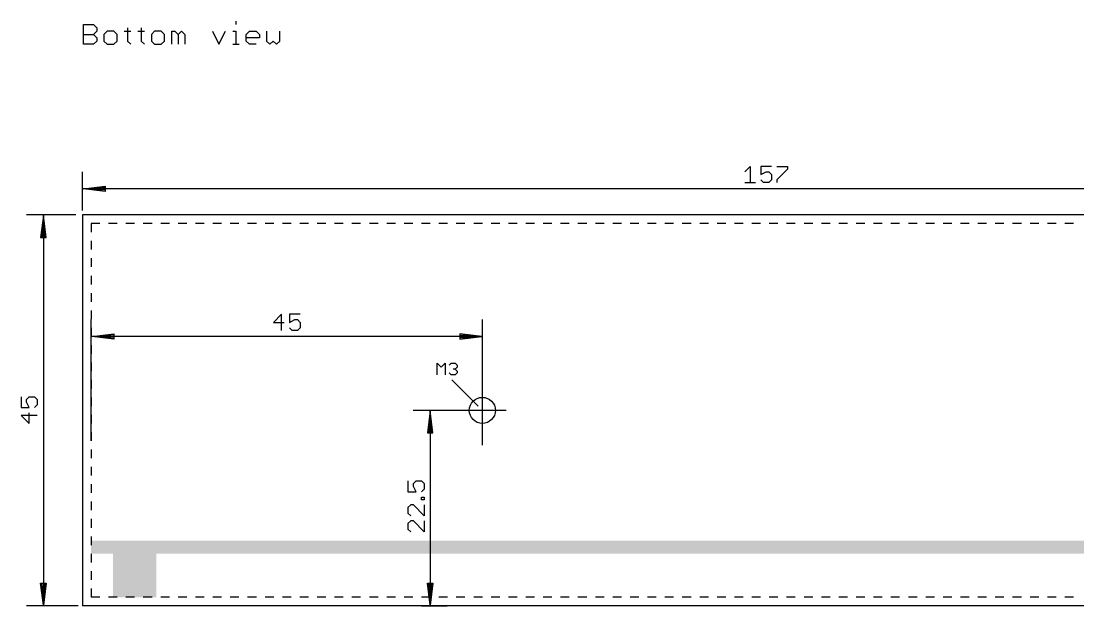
# Model space of a CAD drawing. Extents: x -62 to 290, y -289 to 164.
# Drawn here: x -7.1 to 114.5, y -175 to -107.7 of the extents above; entities that cross this region are included whole.
import ezdxf

# ---------------------------------------------------------------- set-up
doc = ezdxf.new("R2010")
doc.units = 0
for name, color, linetype in [('115', 5, 'CONTINUOUS'), ('28', 3, 'CONTINUOUS'), ('47', 7, 'CONTINUOUS'), ('51', 53, 'CONTINUOUS')]:
    doc.layers.add(name, color=color, linetype=linetype)

# ---------------------------------------------------------------- blocks, each defined once
blk = doc.blocks.new('RECT')
blk.add_solid([(-0.5, -0.5), (0.5, -0.5), (-0.5, 0.5), (0.5, 0.5)])

msp = doc.modelspace()

# ---------------------------------------------------------------- linework, layer by layer
at = {"layer": '47'}
for p, q in [((0, -129.5), (0, -125.05)), ((76.1841, -125.061), (76.8005, -124.4446)), ((76.8005, -124.4446), (76.8005, -126.2938)), ((79.2584, -124.4446), (78.0256, -124.4446)), ((78.0256, -124.4446), (78.0256, -125.3692)), ((78.0256, -125.3692), (78.642, -125.061)), ((78.642, -125.061), (78.9502, -125.061)), ((78.9502, -125.061), (79.2584, -125.3692)), ((79.8672, -124.4446), (81.1, -124.4446)), ((81.1, -124.7528), (79.8672, -125.9856)), ((81.1, -124.4446), (81.1, -124.7528)), ((76.1841, -126.2938), (77.4168, -126.2938)), ((78.3338, -126.2938), (78.0256, -125.9856)), ((78.9502, -126.2938), (78.3338, -126.2938)), ((79.2584, -125.9856), (78.9502, -126.2938)), ((79.2584, -125.3692), (79.2584, -125.9856)), ((79.8672, -125.9856), (79.8672, -126.2938)), ((0.065, -127), (2.6, -126.6808)), ((0.065, -127), (2.6, -126.74)), ((0.065, -127), (2.6, -126.87)), ((156.935, -127), (0.065, -127)), ((2.6, -127.3192), (0.065, -127)), ((2.6, -127.13), (0.065, -127)), ((2.6, -127.26), (0.065, -127)), ((2.6, -126.6808), (2.6, -127.3192)), ((-0.75, -130), (-6.45, -130)), ((-4.5, -130.065), (-4.8192, -132.6)), ((-4.5, -130.065), (-4.76, -132.6)), ((-4.5, -130.065), (-4.63, -132.6)), ((-4.5, -130.065), (-4.5, -174.935)), ((-4.1808, -132.6), (-4.5, -130.065)), ((-4.37, -132.6), (-4.5, -130.065)), ((-4.24, -132.6), (-4.5, -130.065)), ((-4.8192, -132.6), (-4.1808, -132.6)), ((1, -156), (1, -142.05)), ((22.9075, -141.4446), (21.9829, -142.3692)), ((22.9075, -143.2938), (22.9075, -141.4446)), ((25.0573, -141.4446), (23.8245, -141.4446)), ((23.8245, -141.4446), (23.8245, -142.3692)), ((23.8245, -142.3692), (24.4409, -142.061)), ((24.4409, -142.061), (24.7491, -142.061)), ((24.7491, -142.061), (25.0573, -142.3692)), ((46, -156.5), (46, -142.05)), ((21.9829, -142.3692), (23.2157, -142.3692)), ((24.1327, -143.2938), (23.8245, -142.9856)), ((24.7491, -143.2938), (24.1327, -143.2938)), ((25.0573, -142.9856), (24.7491, -143.2938)), ((25.0573, -142.3692), (25.0573, -142.9856)), ((1.065, -144), (3.6, -143.6808)), ((1.065, -144), (3.6, -143.74)), ((1.065, -144), (3.6, -143.87)), ((45.935, -144), (1.065, -144)), ((3.6, -144.3192), (1.065, -144)), ((3.6, -144.13), (1.065, -144)), ((3.6, -144.26), (1.065, -144)), ((3.6, -143.6808), (3.6, -144.3192)), ((45.935, -144), (43.4, -143.6808)), ((43.4, -143.6808), (43.4, -144.3192)), ((45.935, -144), (43.4, -143.74)), ((45.935, -144), (43.4, -143.87)), ((43.4, -144.3192), (45.935, -144)), ((43.4, -144.13), (45.935, -144)), ((43.4, -144.26), (45.935, -144)), ((40.8138, -148.4238), (40.8138, -147.0751)), ((40.8138, -147.0751), (41.2634, -147.5246)), ((41.2634, -147.5246), (41.713, -147.0751)), ((41.713, -147.0751), (41.713, -148.4238)), ((42.195, -147.2998), (42.4198, -147.0751)), ((42.4198, -147.0751), (42.8694, -147.0751)), ((42.8694, -147.0751), (43.0942, -147.2998)), ((42.4198, -148.4238), (42.195, -148.199)), ((42.8694, -147.7494), (42.6446, -147.7494)), ((43.0942, -147.5246), (42.8694, -147.7494)), ((42.8694, -147.7494), (43.0942, -147.9742)), ((43.0942, -148.199), (42.8694, -148.4238)), ((43.0942, -147.2998), (43.0942, -147.5246)), ((43.0942, -147.9742), (43.0942, -148.199)), ((42.8694, -148.4238), (42.4198, -148.4238)), ((42.5, -149), (45.5, -152)), ((-7.0554, -150.9427), (-7.0554, -152.1755)), ((-6.439, -151.2509), (-6.1308, -150.9427)), ((-6.439, -151.5591), (-6.439, -151.2509)), ((-6.1308, -152.1755), (-6.439, -151.5591)), ((-6.1308, -150.9427), (-5.5144, -150.9427)), ((-5.5144, -150.9427), (-5.2062, -151.2509)), ((-5.2062, -151.8673), (-5.5144, -152.1755)), ((-5.2062, -151.2509), (-5.2062, -151.8673)), ((-7.0554, -152.1755), (-6.1308, -152.1755)), ((-5.2062, -153.0925), (-7.0554, -153.0925)), ((-7.0554, -153.0925), (-6.1308, -154.0171)), ((-6.1308, -154.0171), (-6.1308, -152.7843)), ((48.75, -152.5), (38.05, -152.5)), ((40, -152.565), (39.6808, -155.1)), ((40, -152.565), (39.74, -155.1)), ((40, -152.565), (39.87, -155.1)), ((40, -152.565), (40, -174.935)), ((40.3192, -155.1), (40, -152.565)), ((40.13, -155.1), (40, -152.565)), ((40.26, -155.1), (40, -152.565)), ((39.6808, -155.1), (40.3192, -155.1)), ((37.4446, -160.6264), (37.4446, -161.8592)), ((38.061, -160.9346), (38.3692, -160.6264)), ((38.061, -161.2428), (38.061, -160.9346)), ((38.3692, -161.8592), (38.061, -161.2428)), ((38.3692, -160.6264), (38.9856, -160.6264)), ((38.9856, -160.6264), (39.2938, -160.9346)), ((39.2938, -161.551), (38.9856, -161.8592)), ((39.2938, -160.9346), (39.2938, -161.551)), ((37.4446, -161.8592), (38.3692, -161.8592)), ((38.9856, -162.78), (38.9856, -162.4718)), ((38.9856, -162.4718), (39.2938, -162.4718)), ((39.2938, -162.78), (38.9856, -162.78)), ((39.2938, -162.4718), (39.2938, -162.78)), ((37.7528, -163.3888), (37.4446, -163.697)), ((37.4446, -163.697), (37.4446, -164.3134)), ((38.061, -163.3888), (37.7528, -163.3888)), ((39.2938, -164.6216), (38.061, -163.3888)), ((39.2938, -163.3888), (39.2938, -164.6216)), ((37.4446, -164.3134), (37.7528, -164.6216)), ((37.7528, -165.2304), (37.4446, -165.5385)), ((38.061, -165.2304), (37.7528, -165.2304)), ((39.2938, -166.4631), (38.061, -165.2304)), ((39.2938, -165.2304), (39.2938, -166.4631)), ((37.4446, -165.5385), (37.4446, -166.1549)), ((37.4446, -166.1549), (37.7528, -166.4631)), ((-4.5, -174.935), (-4.8192, -172.4)), ((-4.8192, -172.4), (-4.1808, -172.4)), ((-4.5, -174.935), (-4.76, -172.4)), ((-4.5, -174.935), (-4.63, -172.4)), ((-4.1808, -172.4), (-4.5, -174.935)), ((-4.37, -172.4), (-4.5, -174.935)), ((-4.24, -172.4), (-4.5, -174.935)), ((40, -174.935), (39.6808, -172.4)), ((39.6808, -172.4), (40.3192, -172.4)), ((40, -174.935), (39.74, -172.4)), ((40, -174.935), (39.87, -172.4)), ((40.3192, -172.4), (40, -174.935)), ((40.13, -172.4), (40, -174.935)), ((40.26, -172.4), (40, -174.935)), ((-0.5, -175), (-6.45, -175)), ((39, -175), (41.95, -175))]:
    msp.add_line(p, q, dxfattribs=at)
at = {"layer": '51'}
for p, q in [((0.127, -110.373), (0.127, -108.085)), ((0.127, -108.085), (1.271, -108.085)), ((1.271, -108.085), (1.6523, -108.4664)), ((17.6595, -107.7037), (17.6595, -108.085)), ((0.127, -109.229), (1.271, -109.229)), ((1.6523, -108.8477), (1.271, -109.229)), ((1.271, -109.229), (1.6523, -109.6104)), ((1.6523, -108.4664), (1.6523, -108.8477)), ((2.8471, -108.8477), (2.4658, -109.229)), ((2.4658, -109.229), (2.4658, -109.9917)), ((3.6098, -108.8477), (2.8471, -108.8477)), ((3.9911, -109.229), (3.6098, -108.8477)), ((3.9911, -109.9917), (3.9911, -109.229)), ((4.8046, -108.8477), (5.5672, -108.8477)), ((5.1859, -108.4664), (5.1859, -109.9917)), ((6.3638, -108.8477), (7.1264, -108.8477)), ((6.7451, -108.4664), (6.7451, -109.9917)), ((8.3043, -108.8477), (7.923, -109.229)), ((7.923, -109.229), (7.923, -109.9917)), ((9.067, -108.8477), (8.3043, -108.8477)), ((9.4483, -109.229), (9.067, -108.8477)), ((9.4483, -109.9917), (9.4483, -109.229)), ((10.2618, -110.373), (10.2618, -108.8477)), ((10.2618, -108.8477), (10.6431, -108.8477)), ((10.6431, -108.8477), (11.0244, -109.229)), ((11.0244, -109.229), (11.4058, -108.8477)), ((11.0244, -109.229), (11.0244, -110.373)), ((11.4058, -108.8477), (11.7871, -109.229)), ((11.7871, -109.229), (11.7871, -110.373)), ((14.9394, -108.8477), (15.702, -110.373)), ((15.702, -110.373), (16.4647, -108.8477)), ((17.2782, -108.8477), (17.6595, -108.8477)), ((17.6595, -108.8477), (17.6595, -110.373)), ((18.8374, -109.229), (19.2187, -108.8477)), ((18.8374, -109.9917), (18.8374, -109.229)), ((19.2187, -108.8477), (19.9813, -108.8477)), ((19.9813, -108.8477), (20.3627, -109.229)), ((20.3627, -109.229), (20.3627, -109.6104)), ((21.1762, -108.8477), (21.1762, -109.9917)), ((22.7015, -109.9917), (22.7015, -108.8477)), ((1.271, -110.373), (0.127, -110.373)), ((1.6523, -109.9917), (1.271, -110.373)), ((1.6523, -109.6104), (1.6523, -109.9917)), ((2.4658, -109.9917), (2.8471, -110.373)), ((2.8471, -110.373), (3.6098, -110.373)), ((3.6098, -110.373), (3.9911, -109.9917)), ((5.1859, -109.9917), (5.5672, -110.373)), ((6.7451, -109.9917), (7.1264, -110.373)), ((7.923, -109.9917), (8.3043, -110.373)), ((8.3043, -110.373), (9.067, -110.373)), ((9.067, -110.373), (9.4483, -109.9917)), ((17.2782, -110.373), (18.0408, -110.373)), ((20.3627, -109.6104), (18.8374, -109.6104)), ((19.2187, -110.373), (18.8374, -109.9917)), ((19.9813, -110.373), (19.2187, -110.373)), ((21.1762, -109.9917), (21.5575, -110.373)), ((21.5575, -110.373), (21.9388, -109.9917)), ((21.9388, -109.9917), (22.3201, -110.373)), ((22.3201, -110.373), (22.7015, -109.9917)), ((157, -130), (0, -130)), ((0, -130), (0, -175)), ((1, -131), (1, -132)), ((2, -131), (1, -131)), ((4, -131), (3, -131)), ((6, -131), (5, -131)), ((8, -131), (7, -131)), ((10, -131), (9, -131)), ((12, -131), (11, -131)), ((14, -131), (13, -131)), ((16, -131), (15, -131)), ((18, -131), (17, -131)), ((20, -131), (19, -131)), ((22, -131), (21, -131)), ((24, -131), (23, -131)), ((26, -131), (25, -131)), ((28, -131), (27, -131)), ((30, -131), (29, -131)), ((32, -131), (31, -131)), ((34, -131), (33, -131)), ((36, -131), (35, -131)), ((38, -131), (37, -131)), ((40, -131), (39, -131)), ((42, -131), (41, -131)), ((44, -131), (43, -131)), ((46, -131), (45, -131)), ((48, -131), (47, -131)), ((50, -131), (49, -131)), ((52, -131), (51, -131)), ((54, -131), (53, -131)), ((56, -131), (55, -131)), ((58, -131), (57, -131)), ((60, -131), (59, -131)), ((62, -131), (61, -131)), ((64, -131), (63, -131)), ((66, -131), (65, -131)), ((68, -131), (67, -131)), ((70, -131), (69, -131)), ((72, -131), (71, -131)), ((74, -131), (73, -131)), ((76, -131), (75, -131)), ((78, -131), (77, -131)), ((80, -131), (79, -131)), ((82, -131), (81, -131)), ((84, -131), (83, -131)), ((86, -131), (85, -131)), ((88, -131), (87, -131)), ((90, -131), (89, -131)), ((92, -131), (91, -131)), ((94, -131), (93, -131)), ((96, -131), (95, -131)), ((98, -131), (97, -131)), ((100, -131), (99, -131)), ((102, -131), (101, -131)), ((104, -131), (103, -131)), ((106, -131), (105, -131)), ((108, -131), (107, -131)), ((110, -131), (109, -131)), ((112, -131), (111, -131)), ((114, -131), (113, -131)), ((1, -133), (1, -134)), ((1, -135), (1, -136)), ((1, -137), (1, -138)), ((1, -139), (1, -140)), ((1, -141), (1, -142)), ((1, -143), (1, -144)), ((1, -145), (1, -146)), ((1, -147), (1, -148)), ((1, -149), (1, -150)), ((1, -151), (1, -152)), ((1, -153), (1, -154)), ((1, -155), (1, -156)), ((1, -157), (1, -158)), ((1, -159), (1, -160)), ((1, -161), (1, -162)), ((1, -163), (1, -164)), ((1, -165), (1, -166)), ((1, -167), (1, -168)), ((1, -169), (1, -170)), ((1, -171), (1, -172)), ((1, -173), (1, -174)), ((157, -175), (0, -175)), ((2, -174), (1, -174)), ((4, -174), (3, -174)), ((6, -174), (5, -174)), ((8, -174), (7, -174)), ((10, -174), (9, -174)), ((12, -174), (11, -174)), ((14, -174), (13, -174)), ((16, -174), (15, -174)), ((18, -174), (17, -174)), ((20, -174), (19, -174)), ((22, -174), (21, -174)), ((24, -174), (23, -174)), ((26, -174), (25, -174)), ((28, -174), (27, -174)), ((30, -174), (29, -174)), ((32, -174), (31, -174)), ((34, -174), (33, -174)), ((36, -174), (35, -174)), ((38, -174), (37, -174)), ((40, -174), (39, -174)), ((42, -174), (41, -174)), ((44, -174), (43, -174)), ((46, -174), (45, -174)), ((48, -174), (47, -174)), ((50, -174), (49, -174)), ((52, -174), (51, -174)), ((54, -174), (53, -174)), ((56, -174), (55, -174)), ((58, -174), (57, -174)), ((60, -174), (59, -174)), ((62, -174), (61, -174)), ((64, -174), (63, -174)), ((66, -174), (65, -174)), ((68, -174), (67, -174)), ((70, -174), (69, -174)), ((72, -174), (71, -174)), ((74, -174), (73, -174)), ((76, -174), (75, -174)), ((78, -174), (77, -174)), ((80, -174), (79, -174)), ((82, -174), (81, -174)), ((84, -174), (83, -174)), ((86, -174), (85, -174)), ((88, -174), (87, -174)), ((90, -174), (89, -174)), ((92, -174), (91, -174)), ((94, -174), (93, -174)), ((96, -174), (95, -174)), ((98, -174), (97, -174)), ((100, -174), (99, -174)), ((102, -174), (101, -174)), ((104, -174), (103, -174)), ((106, -174), (105, -174)), ((108, -174), (107, -174)), ((110, -174), (109, -174)), ((112, -174), (111, -174)), ((114, -174), (113, -174))]:
    msp.add_line(p, q, dxfattribs=at)
msp.add_circle((46, -152.5), 1.5, dxfattribs=at)

# ---------------------------------------------------------------- block references
at = {"layer": '115', "xscale": 5, "yscale": 5, "rotation": 270}
msp.add_blockref('RECT', (6, -171.5), dxfattribs=at)
at = {"layer": '28', "xscale": 155, "yscale": 1.5}
msp.add_blockref('RECT', (78.5, -168.25), dxfattribs=at)

doc.saveas('drawing.dxf')
